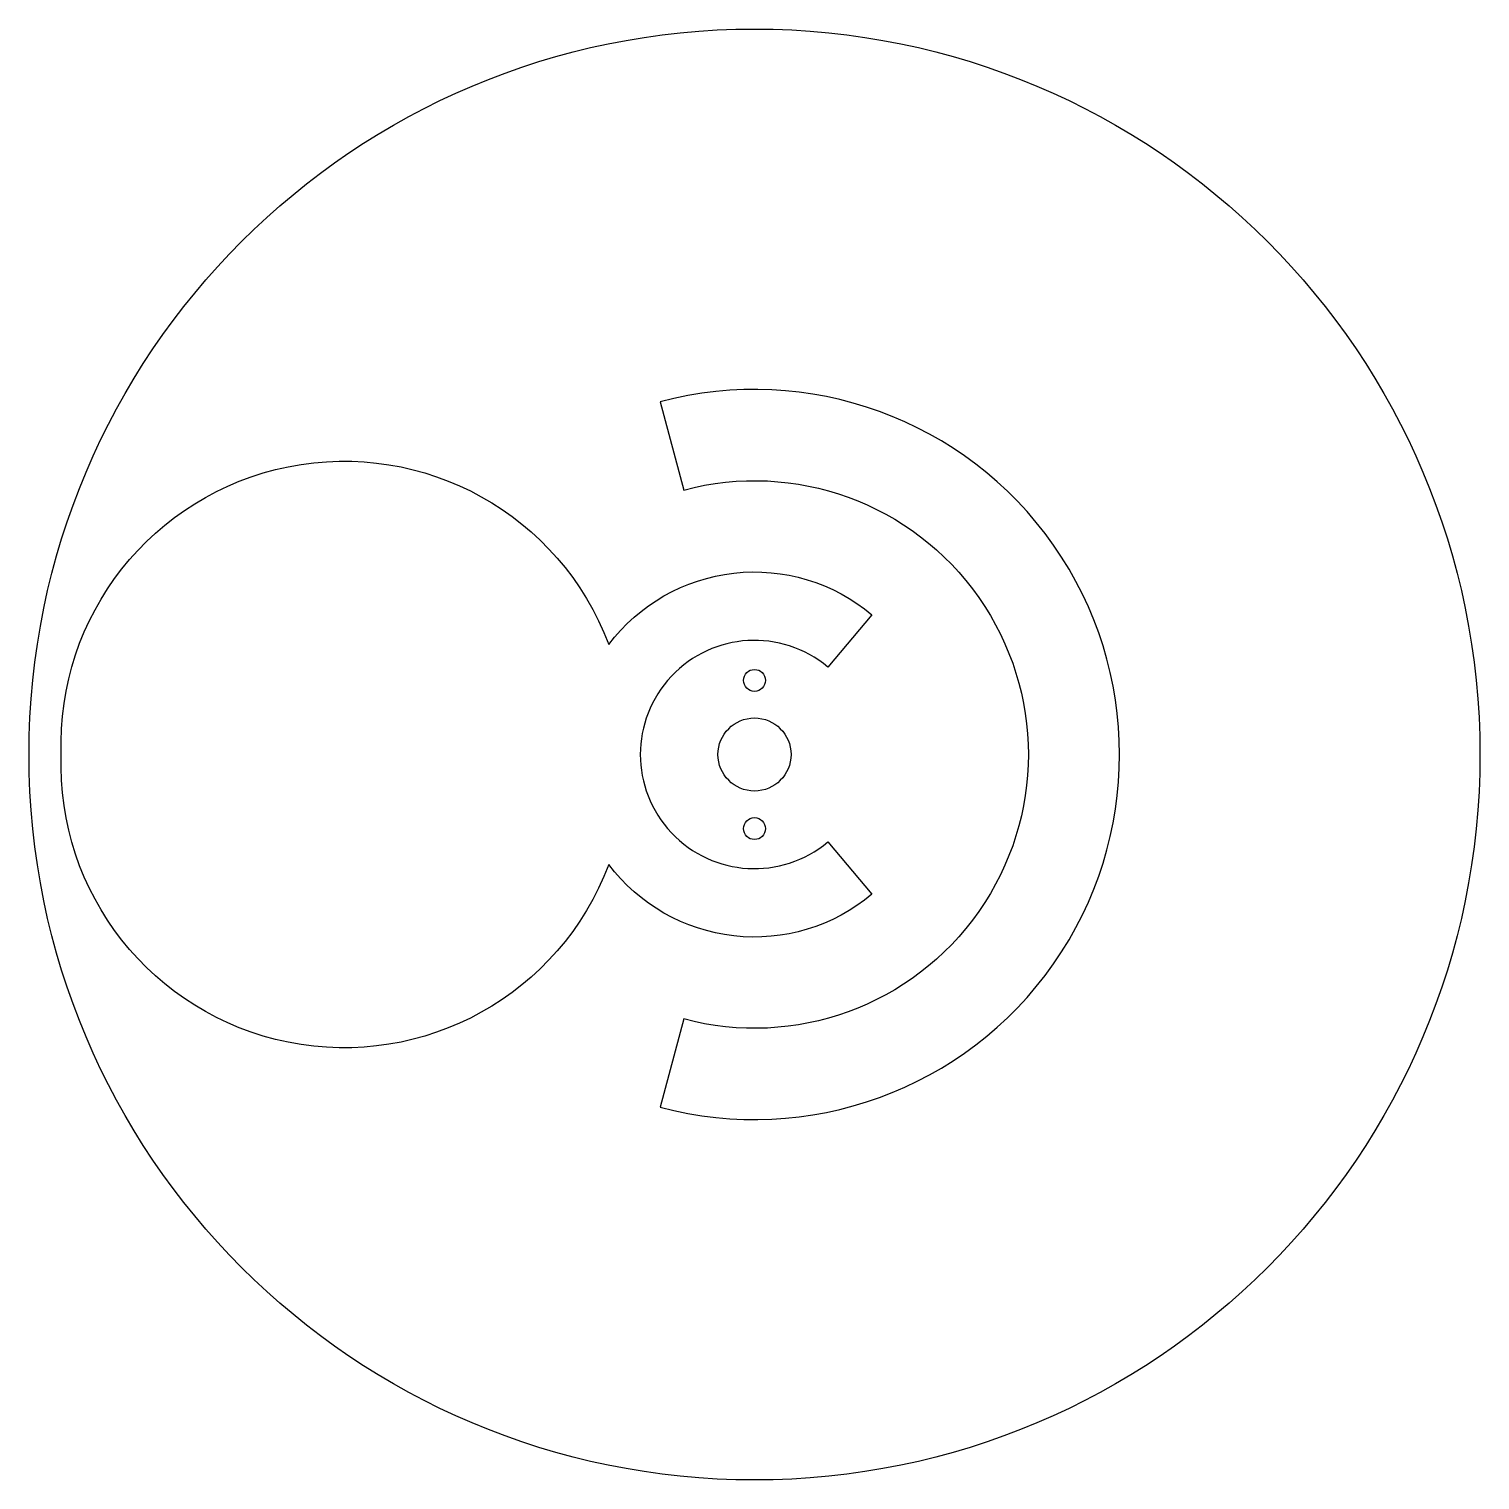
# Model space of a CAD drawing. Header units: millimetres. Extents: x -79 to 79, y -79 to 79.
import ezdxf

# ---------------------------------------------------------------- set-up
doc = ezdxf.new("R2010")
doc.units = ezdxf.units.MM
doc.layers.get('0').update_dxf_attribs({"linetype": 'CONTINUOUS'})

msp = doc.modelspace()

# ---------------------------------------------------------------- linework, layer by layer
for points in [[(-7.76, -28.98), (-10.35, -38.64, 1.303225), (-10.35, 38.64), (-7.76, 28.98, -1.303225)], [(-15.97, 12.05, -0.429454), (12.86, 15.32), (8.03, 9.58, 2.144507), (8.03, -9.58), (12.86, -15.32, -0.429454), (-15.97, -12.05, -0.850525), (-75.96, 0, -0.850525)]]:
    msp.add_lwpolyline(points, format="xyb", close=True)
for centre, radius in [((0, 0), 79.5), ((0, 8.12), 1.2), ((0, 0), 4), ((0, -8.12), 1.2)]:
    msp.add_circle(centre, radius)

doc.saveas('drawing.dxf')
